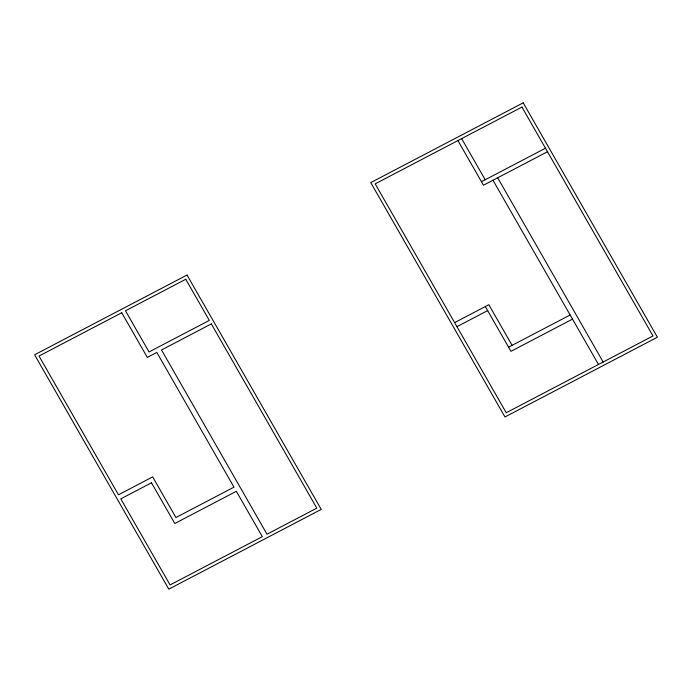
<?xml version="1.0" encoding="UTF-8"?>
<svg xmlns="http://www.w3.org/2000/svg" width="692" height="692" viewBox="0 0 692 692"><rect width="100%" height="100%" fill="white"/><g stroke="black" fill="none" stroke-linecap="round" stroke-linejoin="round"><path stroke-width="1.04" d="M481.468 181.702L545.478 148.218M547.493 151.721L483.483 185.214L457.914 140.571M454.627 322.61L488.829 304.714L512.097 345.343M456.954 326.667L487.652 310.613M508.594 347.176L570.139 314.981M572.509 319.116L510.964 351.32L485.326 306.547M497.678 177.792L603.173 362.02M492.981 180.24L598.485 364.476M461.642 138.616L485.196 179.756M187.03 275.035L34.6 354.78L168.805 589.152L321.235 509.398L187.03 275.035M121.749 312.749L39.011 356.043L118.462 494.797L152.672 476.9L175.932 517.529L233.974 487.159L156.825 352.427L147.318 357.401L121.749 312.749M185.759 279.265L125.477 310.803L149.031 351.943L209.321 320.396L185.759 279.265M523.195 102.849L370.765 182.601L504.97 416.965L657.4 337.22L523.195 102.849M521.924 107.078L375.176 183.856L506.241 412.735L652.988 335.957L521.924 107.078M211.328 323.908L161.513 349.97L267.008 534.207L316.824 508.144L211.328 323.908M151.487 482.791L120.789 498.854L170.076 584.922L262.32 536.663L236.344 491.303L174.799 523.498L151.487 482.791"/></g></svg>
